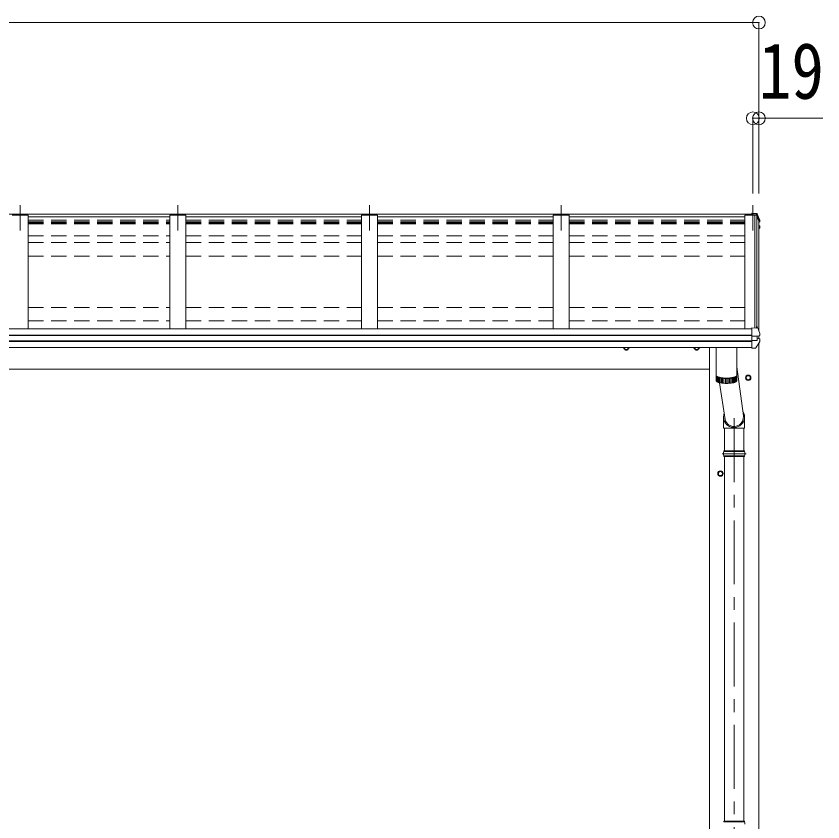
# Model space of a CAD drawing. Units: millimetres at full size, sheet at 1:40; details may follow other scales. Extents: x -11243 to 11243, y -7760 to 7760.
# Drawn here: x -4352 to -1826, y -2591 to -68 of the extents above; entities that cross this region are included whole.
import ezdxf
from ezdxf.enums import TextEntityAlignment as Align

# ---------------------------------------------------------------- set-up
doc = ezdxf.new("R2010")
doc.units = ezdxf.units.MM
doc.header["$LTSCALE"] = 40
doc.header["$PDMODE"] = 32
doc.header["$PDSIZE"] = 40
doc.linetypes.add('CHAIN1', pattern=[8, 5, -1, 1, -1])
doc.linetypes.add('DASHED1', pattern=[1.8, 1.2, -0.6])
for name, color, linetype, lineweight in [('0-1_本体', 5, 'CHAIN1', 9), ('0-3_ELV2', 4, 'Continuous', 9), ('0-6_OTH_LINE', 6, 'Continuous', 9), ('0-9_OUTLINE', 7, 'Continuous', 9)]:
    doc.layers.add(name, color=color, linetype=linetype, lineweight=lineweight)
doc.styles.add('ＭＳ ゴシック', font='')
doc.styles.get('ＭＳ ゴシック').set_extended_font_data('MS Gothic')

msp = doc.modelspace()

# ---------------------------------------------------------------- linework, layer by layer
at = {"layer": '0-1_本体'}
for p, q in [((-4339.24, -659.65), (-4339.24, -738.91)), ((-3845.24, -659.65), (-3845.24, -738.91)), ((-3245.24, -659.26), (-3245.24, -738.52)), ((-2645.24, -659.26), (-2645.24, -738.52)), ((-2045.24, -659.26), (-2045.24, -738.52)), ((-2103.74, -1326.73), (-2103.74, -3771.35))]:
    msp.add_line(p, q, dxfattribs=at)
at = {"layer": '0-3_ELV2'}
for p, q in [((-7127.24, -687.54), (-2045.24, -687.54)), ((-4314.24, -690.82), (-4364.24, -690.82)), ((-4314.24, -690.82), (-4314.24, -1047.08)), ((-4314.24, -696.22), (-3870.24, -696.22)), ((-3870.24, -690.82), (-3870.24, -1047.08)), ((-3820.24, -690.82), (-3870.24, -690.82)), ((-3820.24, -690.82), (-3820.24, -1047.08)), ((-3820.24, -696.22), (-3270.24, -696.22)), ((-3270.24, -690.82), (-3270.24, -1047.08)), ((-3220.24, -690.82), (-3270.24, -690.82)), ((-3220.24, -690.82), (-3220.24, -1047.08)), ((-3220.24, -696.22), (-2670.24, -696.22)), ((-2670.24, -690.82), (-2670.24, -1047.08)), ((-2620.24, -690.82), (-2670.24, -690.82)), ((-2620.24, -690.82), (-2620.24, -1047.08)), ((-2620.24, -696.22), (-2070.24, -696.22)), ((-2070.24, -690.82), (-2070.24, -1047.08)), ((-2048.24, -684.68), (-2034.08, -685.45)), ((-2048.24, -687.53), (-2048.24, -684.68)), ((-2048.24, -687.11), (-2034.04, -687.91)), ((-2045.24, -687.53), (-2048.24, -687.53)), ((-2045.24, -687.53), (-2045.24, -690.76)), ((-2045.24, -690.82), (-2045.24, -687.54)), ((-2045.24, -689.78), (-2034.4, -690.38)), ((-2034.4, -690.76), (-2045.24, -690.76)), ((-2038.94, -1044.5), (-2038.94, -690.82)), ((-2034.4, -690.38), (-2034.04, -687.91)), ((-2034.4, -690.38), (-2034.4, -690.81)), ((-2034.34, -690.81), (-2034.26, -690.25)), ((-2034.26, -690.25), (-2034.26, -690.6)), ((-2034.04, -687.91), (-2034.04, -689.11)), ((-2034.04, -689.11), (-2032.92, -689.17)), ((-2033.24, -691.13), (-2033.24, -1039.13)), ((-2031.43, -686.66), (-2027.19, -697.27)), ((-2031.43, -690.23), (-2030.43, -692.72)), ((-2030.43, -692.72), (-2029.45, -695.21)), ((-2029.45, -695.21), (-2028.48, -697.71)), ((-2028.48, -697.71), (-2027.52, -700.22)), ((-2027.52, -700.22), (-2026.58, -702.73)), ((-2027.19, -697.27), (-2023.84, -706.21)), ((-2026.58, -702.73), (-2025.65, -705.25)), ((-2025.65, -705.25), (-2024.74, -707.77)), ((-2023.84, -706.21), (-2023.77, -706.49)), ((-2023.77, -706.49), (-2023.77, -706.55)), ((-2023.77, -706.55), (-2023.76, -706.65)), ((-2023.76, -706.65), (-2023.76, -706.71)), ((-2023.76, -706.7), (-2023.76, -710.72)), ((-2026.24, -709.37), (-2026.24, -1053.65)), ((-2026.24, -710.4), (-2025.67, -710.29)), ((-2026.24, -710.75), (-2025.67, -710.64)), ((-2024.81, -712), (-2026.24, -712.27)), ((-2026.24, -724.06), (-2025.1, -724.2)), ((-2026.24, -728.07), (-2024.41, -728.42)), ((-2025.38, -729.76), (-2026.24, -729.59)), ((-2023.53, -730.34), (-2025, -732.88)), ((-2024.74, -707.77), (-2023.84, -710.29)), ((-2023.4, -725.32), (-2023.39, -725.38)), ((-2023.39, -725.33), (-2023.37, -725.51)), ((-2023.37, -725.51), (-2023.36, -725.65)), ((-2023.36, -725.65), (-2023.36, -729.7)), ((-2025, -732.88), (-2026.24, -735.01)), ((-7124.24, -1047.08), (-2048.24, -1047.08)), ((-2048.24, -1044.04), (-2034.24, -1044.73)), ((-2048.24, -1107.52), (-2048.24, -1044.04)), ((-2034.24, -1039.08), (-2032.47, -1039.17)), ((-2034.24, -1044.73), (-2034.24, -1039.08)), ((-2031.6, -1039.79), (-2030.56, -1042.37)), ((-2030.56, -1042.37), (-2029.54, -1044.96)), ((-2029.54, -1044.96), (-2028.53, -1047.55)), ((-2028.53, -1047.55), (-2027.54, -1050.15)), ((-2027.54, -1050.15), (-2026.57, -1052.76)), ((-2026.57, -1052.76), (-2025.6, -1055.36)), ((-2025.6, -1055.36), (-2024.65, -1057.98)), ((-2024.65, -1057.98), (-2023.72, -1060.6)), ((-2023.72, -1060.6), (-2023.67, -1060.81)), ((-7124.24, -1066.6), (-2048.24, -1066.6)), ((-7124.24, -1067.5), (-2048.24, -1067.5)), ((-7124.24, -1084.74), (-2048.24, -1084.74)), ((-2048.24, -1069.36), (-2033.44, -1069.46)), ((-2048.24, -1083.22), (-2033.44, -1083.01)), ((-2032.04, -1069.39), (-2032.18, -1069.4)), ((-2031.79, -1069.36), (-2032.04, -1069.39)), ((-2031.79, -1069.36), (-2025.41, -1068.57)), ((-2031.24, -1069.3), (-2031.24, -1083.09)), ((-2031.24, -1077.08), (-2024, -1078.48)), ((-2027.01, -1068.66), (-2025.77, -1068.61)), ((-2026.24, -1068.67), (-2026.24, -1078.05)), ((-2025.77, -1068.61), (-2024.54, -1068.43)), ((-2024.53, -1068.43), (-2024.54, -1068.43)), ((-2024.53, -1068.43), (-2024.46, -1068.42)), ((-2023.67, -1060.81), (-2023.66, -1060.93)), ((-2023.66, -1067.44), (-2023.66, -1060.93)), ((-2023.19, -1085.99), (-2023.19, -1079.46)), ((-7124.24, -1086.71), (-2048.24, -1086.71)), ((-7124.24, -1104.73), (-2048.24, -1104.73)), ((-2447.73, -1108.68), (-2447.73, -1104.73)), ((-2441.23, -1112.43), (-2447.73, -1108.68)), ((-2441.23, -1112.43), (-2434.73, -1108.68)), ((-2434.73, -1108.68), (-2434.73, -1104.73)), ((-2227.74, -1108.68), (-2227.74, -1104.73)), ((-2221.24, -1112.43), (-2227.74, -1108.68)), ((-2221.24, -1112.43), (-2214.74, -1108.68)), ((-2214.74, -1108.68), (-2214.74, -1104.73)), ((-2180.74, -1104.73), (-2180.74, -4522.64)), ((-2048.24, -1107.52), (-2036.65, -1106.9)), ((-2035.86, -1106.43), (-2035.87, -1106.45)), ((-2026.74, -1092.14), (-2026.74, -4522.64)), ((-6991.74, -1172.64), (-2180.74, -1172.64)), ((-2066.24, -1196.17), (-2059.74, -1192.42)), ((-2066.24, -1203.68), (-2066.24, -1196.17)), ((-2059.74, -1207.43), (-2066.24, -1203.68)), ((-2053.24, -1196.17), (-2059.74, -1192.42)), ((-2059.74, -1207.43), (-2053.24, -1203.68)), ((-2053.24, -1203.68), (-2053.24, -1196.17)), ((-2153.24, -1496.17), (-2146.74, -1492.42)), ((-2153.24, -1503.68), (-2153.24, -1496.17)), ((-2146.74, -1507.43), (-2153.24, -1503.68)), ((-2140.24, -1496.17), (-2146.74, -1492.42)), ((-2146.74, -1507.43), (-2140.24, -1503.68)), ((-2140.24, -1503.68), (-2140.24, -1496.17))]:
    msp.add_line(p, q, dxfattribs=at)
at = {"layer": '0-3_ELV2', "linetype": 'DASHED1'}
for p, q in [((-4314.24, -706.34), (-3870.24, -706.34)), ((-3820.24, -706.34), (-3270.24, -706.34)), ((-3220.24, -706.34), (-2670.24, -706.34)), ((-2620.24, -706.34), (-2070.24, -706.34)), ((-4314.24, -711.18), (-3870.24, -711.18)), ((-4314.24, -712.72), (-3870.24, -712.72)), ((-4314.24, -714.68), (-3870.24, -714.68)), ((-4314.24, -718.45), (-3870.24, -718.45)), ((-3820.24, -711.18), (-3270.24, -711.18)), ((-3820.24, -712.72), (-3270.24, -712.72)), ((-3820.24, -714.68), (-3270.24, -714.68)), ((-3820.24, -718.45), (-3270.24, -718.45)), ((-3220.24, -711.18), (-2670.24, -711.18)), ((-3220.24, -712.72), (-2670.24, -712.72)), ((-3220.24, -714.68), (-2670.24, -714.68)), ((-3220.24, -718.45), (-2670.24, -718.45)), ((-2620.24, -711.18), (-2070.24, -711.18)), ((-2620.24, -712.72), (-2070.24, -712.72)), ((-2620.24, -714.68), (-2070.24, -714.68)), ((-2620.24, -718.45), (-2070.24, -718.45)), ((-4314.24, -755.76), (-3870.24, -755.76)), ((-3820.24, -755.76), (-3270.24, -755.76)), ((-3220.24, -755.76), (-2670.24, -755.76)), ((-2620.24, -755.76), (-2070.24, -755.76)), ((-4314.24, -776.91), (-3870.24, -776.91)), ((-3820.24, -776.91), (-3270.24, -776.91)), ((-3220.24, -776.91), (-2670.24, -776.91)), ((-2620.24, -776.91), (-2070.24, -776.91)), ((-4314.24, -819.43), (-3870.24, -819.43)), ((-3820.24, -819.43), (-3270.24, -819.43)), ((-3220.24, -819.43), (-2670.24, -819.43)), ((-2620.24, -819.43), (-2070.24, -819.43)), ((-4314.24, -979.7), (-3870.24, -979.7)), ((-3820.24, -979.7), (-3270.24, -979.7)), ((-3220.24, -979.7), (-2670.24, -979.7)), ((-2620.24, -979.7), (-2070.24, -979.7)), ((-4314.24, -1022.21), (-3870.24, -1022.21)), ((-3820.24, -1022.21), (-3270.24, -1022.21)), ((-3220.24, -1022.21), (-2670.24, -1022.21)), ((-2620.24, -1022.21), (-2070.24, -1022.21))]:
    msp.add_line(p, q, dxfattribs=at)
at = {"layer": '0-3_ELV2'}
for points in [[(-2026.24, -709.37), (-2033.36, -690.82), (-2070.24, -690.82)], [(-2033.06, -690.66), (-2034.26, -690.6), (-2034.04, -689.11)]]:
    msp.add_lwpolyline(points, dxfattribs=at)
for centre, radius in [((-2059.74, -1199.93), 8.5), ((-2059.74, -1199.93), 7.7), ((-2059.74, -1199.93), 6.5), ((-2146.74, -1499.93), 8.5), ((-2146.74, -1499.93), 7.7), ((-2146.74, -1499.93), 6.5)]:
    msp.add_circle(centre, radius, dxfattribs=at)
for centre, radius, start, end in [((-2033.66, -688.03), 2.62, 31.83445, 99.24), ((-2033.08, -690.96), 0.3, 21.99494, 87.04231), ((-2033.01, -690.87), 1.7, 22.00225, 87.0423), ((-2495.17, -877.22), 498.52, 19.56907, 21.95354), ((-2458, -481.44), 499.04, 329.90411, 330.14673), ((-2458, -481.79), 499.04, 329.90411, 330.14673), ((-2025.73, -709.99), 0.3, 280.95393, 327.06409), ((-2025.73, -710.34), 0.299, 280.88931, 19.51522), ((-2025.44, -730.05), 0.299, 330.19129, 79.12168), ((-2025.11, -726.53), 2.32, 60.30373, 87.34859), ((-2025.06, -710.72), 1.3, 280.88938, 19.44863), ((-2024.66, -725.6), 1.3, 10.02543, 80.23195), ((-2024.66, -729.7), 1.3, 330.27138, 79.1216), ((-2032.52, -1040.17), 1, 22.05378, 87.04045), ((-2030.89, -1066.74), 16.37, 265.48312, 268.58725), ((-2024.66, -1067.44), 1, 281.45361, 0), ((-2024.19, -1079.46), 0.998, 0.05121, 79.086), ((-2024.19, -1085.99), 1, 329.32149, 0), ((-2441.23, -1104.93), 8.5, 178.68472, 1.31528), ((-2441.23, -1104.93), 7.7, 178.54804, 1.45196), ((-2441.23, -1104.93), 6.5, 178.27976, 1.72024), ((-2221.24, -1104.93), 8.5, 178.68482, 1.31518), ((-2221.24, -1104.93), 7.7, 178.54815, 1.45185), ((-2221.24, -1104.93), 6.5, 178.27991, 1.72009), ((-2036.7, -1105.9), 1, 273.10735, 326.38063), ((-2418.14, -852.29), 459.05, 326.38357, 329.32444)]:
    msp.add_arc(centre, radius, start, end, dxfattribs=at)
for centre, major_axis, ratio, start_param, end_param in [((-2032.08, -1061.84), (-9.96, -2.12), 0.734427, 1.2806875, 1.4059912), ((-2032.08, -1090.62), (-9.97, 1.96), 0.736539, 4.8664216, 4.9917253), ((-2032.24, -1082.9), (-1, 0.195), 0.067217, 2.8005545, 3.1546872)]:
    msp.add_ellipse(centre, major_axis=major_axis, ratio=ratio, start_param=start_param, end_param=end_param, dxfattribs=at)
at = {"layer": '0-6_OTH_LINE'}
for p, q in [((-7146.24, -87.54), (-2026.24, -87.54)), ((-2026.24, -87.54), (-2026.24, -623.01)), ((-2045.24, -387.54), (-2026.24, -387.54)), ((-2045.24, -387.54), (-2045.24, -623.01)), ((-2026.24, -387.54), (-1826.02, -387.54)), ((-2026.24, -387.54), (-2026.24, -623.01))]:
    msp.add_line(p, q, dxfattribs=at)
for p in [(-2026.24, -87.54), (-2045.24, -387.54), (-2026.24, -387.54)]:
    msp.add_point(p, dxfattribs=at)
at = {"layer": '0-9_OUTLINE'}
for p, q in [((-2159.74, -1104.73), (-2159.74, -1192.84)), ((-2095.74, -1192.84), (-2095.74, -1104.73)), ((-2095.74, -1165.6), (-2074.08, -1318.83)), ((-2159.74, -1192.84), (-2159.73, -1192.98)), ((-2159.74, -1193.8), (-2159.74, -1209.26)), ((-2159.74, -1209.26), (-2159.73, -1209.4)), ((-2159.73, -1192.98), (-2159.62, -1193.53)), ((-2159.69, -1193.38), (-2159.73, -1193.94)), ((-2159.73, -1193.94), (-2159.62, -1194.5)), ((-2159.73, -1209.4), (-2159.62, -1209.96)), ((-2159.68, -1193.32), (-2159.69, -1193.38)), ((-2159.62, -1193.53), (-2159.37, -1194.09)), ((-2159.62, -1194.5), (-2159.37, -1195.06)), ((-2159.62, -1209.96), (-2159.37, -1210.51)), ((-2159.37, -1194.09), (-2158.97, -1194.64)), ((-2159.37, -1195.06), (-2158.97, -1195.61)), ((-2159.37, -1210.51), (-2158.97, -1211.06)), ((-2159.15, -1210.81), (-2159.15, -1195.35)), ((-2158.97, -1194.64), (-2158.43, -1195.18)), ((-2158.97, -1195.61), (-2158.43, -1196.15)), ((-2158.97, -1211.06), (-2158.43, -1211.6)), ((-2158.43, -1195.18), (-2157.74, -1195.71)), ((-2158.43, -1196.15), (-2157.74, -1196.68)), ((-2158.43, -1211.6), (-2157.74, -1212.13)), ((-2158.03, -1195.5), (-2157.59, -1195.97)), ((-2157.92, -1196.54), (-2157.92, -1212)), ((-2157.74, -1195.71), (-2156.93, -1196.23)), ((-2157.74, -1196.68), (-2156.93, -1197.2)), ((-2157.74, -1212.13), (-2156.93, -1212.65)), ((-2157.59, -1195.97), (-2156.95, -1196.49)), ((-2156.95, -1196.49), (-2156.17, -1197)), ((-2156.93, -1196.23), (-2155.97, -1196.73)), ((-2156.93, -1197.2), (-2155.97, -1197.7)), ((-2156.17, -1197), (-2155.26, -1197.49)), ((-2156.1, -1213.08), (-2156.1, -1197.63)), ((-2155.97, -1196.73), (-2154.89, -1197.22)), ((-2155.97, -1197.7), (-2154.89, -1198.18)), ((-2155.26, -1197.49), (-2154.22, -1197.97)), ((-2154.89, -1197.22), (-2153.69, -1197.68)), ((-2154.89, -1198.18), (-2153.69, -1198.65)), ((-2154.22, -1197.97), (-2153.06, -1198.43)), ((-2153.74, -1198.63), (-2153.74, -1214.08)), ((-2153.69, -1197.68), (-2152.36, -1198.12)), ((-2153.69, -1198.65), (-2152.36, -1199.09)), ((-2153.06, -1198.43), (-2151.78, -1198.87)), ((-2152.36, -1198.12), (-2150.93, -1198.54)), ((-2152.36, -1199.09), (-2150.93, -1199.51)), ((-2151.78, -1198.87), (-2150.39, -1199.28)), ((-2150.93, -1198.54), (-2149.39, -1198.93)), ((-2150.93, -1199.51), (-2149.39, -1199.9)), ((-2150.87, -1214.98), (-2150.87, -1199.52)), ((-2150.39, -1199.28), (-2148.9, -1199.67)), ((-2149.39, -1198.93), (-2147.75, -1199.3)), ((-2149.39, -1199.9), (-2147.75, -1200.26)), ((-2148.9, -1199.67), (-2147.3, -1200.03)), ((-2147.75, -1199.3), (-2146.02, -1199.63)), ((-2147.75, -1200.26), (-2146.02, -1200.6)), ((-2147.55, -1215.76), (-2147.55, -1200.3)), ((-2147.3, -1200.03), (-2145.61, -1200.36)), ((-2146.02, -1199.63), (-2144.2, -1199.94)), ((-2146.02, -1200.6), (-2144.2, -1200.9)), ((-2145.61, -1200.36), (-2143.84, -1200.66)), ((-2144.2, -1199.94), (-2142.31, -1200.21)), ((-2144.2, -1200.9), (-2142.31, -1201.18)), ((-2143.85, -1200.95), (-2143.85, -1216.41)), ((-2143.84, -1200.66), (-2142, -1200.93)), ((-2142.31, -1200.21), (-2140.36, -1200.45)), ((-2142.31, -1201.18), (-2140.36, -1201.41)), ((-2142, -1200.93), (-2140.09, -1201.16)), ((-2140.36, -1200.45), (-2138.34, -1200.65)), ((-2140.36, -1201.41), (-2138.34, -1201.62)), ((-2140.09, -1201.16), (-2138.12, -1201.36)), ((-2139.84, -1201.47), (-2139.84, -1216.92)), ((-2138.34, -1200.65), (-2136.28, -1200.82)), ((-2138.34, -1201.62), (-2136.28, -1201.78)), ((-2138.12, -1201.36), (-2136.1, -1201.53)), ((-2136.28, -1200.82), (-2134.18, -1200.95)), ((-2136.28, -1201.78), (-2134.18, -1201.91)), ((-2136.1, -1201.53), (-2134.04, -1201.66)), ((-2135.59, -1201.83), (-2135.59, -1217.28)), ((-2134.18, -1200.95), (-2132.05, -1201.04)), ((-2134.18, -1201.91), (-2132.05, -1202.01)), ((-2134.04, -1201.66), (-2131.96, -1201.75)), ((-2132.05, -1201.04), (-2129.9, -1201.1)), ((-2132.05, -1202.01), (-2129.9, -1202.07)), ((-2131.96, -1201.75), (-2129.85, -1201.81)), ((-2131.19, -1202.03), (-2131.19, -1217.49)), ((-2129.9, -1201.1), (-2127.74, -1201.12)), ((-2129.9, -1202.07), (-2127.74, -1202.08)), ((-2129.85, -1201.81), (-2127.74, -1201.83)), ((-2127.74, -1201.12), (-2125.58, -1201.1)), ((-2127.74, -1201.83), (-2125.62, -1201.81)), ((-2127.74, -1202.08), (-2125.58, -1202.07)), ((-2126.73, -1202.08), (-2126.73, -1217.53)), ((-2125.62, -1201.81), (-2123.51, -1201.75)), ((-2125.58, -1201.1), (-2123.43, -1201.04)), ((-2125.58, -1202.07), (-2123.43, -1202.01)), ((-2123.51, -1201.75), (-2121.43, -1201.66)), ((-2123.43, -1201.04), (-2121.29, -1200.95)), ((-2123.43, -1202.01), (-2121.29, -1201.91)), ((-2122.29, -1201.96), (-2122.29, -1217.41)), ((-2121.43, -1201.66), (-2119.37, -1201.53)), ((-2121.29, -1200.95), (-2119.19, -1200.82)), ((-2121.29, -1201.91), (-2119.19, -1201.78)), ((-2119.37, -1201.53), (-2117.35, -1201.36)), ((-2119.19, -1200.82), (-2117.13, -1200.65)), ((-2119.19, -1201.78), (-2117.13, -1201.62)), ((-2117.96, -1201.68), (-2117.96, -1217.14)), ((-2117.35, -1201.36), (-2115.39, -1201.16)), ((-2117.13, -1200.65), (-2115.12, -1200.45)), ((-2117.13, -1201.62), (-2115.12, -1201.41)), ((-2115.39, -1201.16), (-2113.47, -1200.93)), ((-2115.12, -1200.45), (-2113.16, -1200.21)), ((-2115.12, -1201.41), (-2113.16, -1201.18)), ((-2113.82, -1201.26), (-2113.82, -1216.71)), ((-2113.47, -1200.93), (-2111.63, -1200.66)), ((-2113.16, -1200.21), (-2111.27, -1199.94)), ((-2113.16, -1201.18), (-2111.27, -1200.9)), ((-2111.63, -1200.66), (-2109.86, -1200.36)), ((-2111.27, -1199.94), (-2109.46, -1199.63)), ((-2111.27, -1200.9), (-2109.46, -1200.6)), ((-2109.96, -1200.68), (-2109.96, -1216.14)), ((-2109.86, -1200.36), (-2108.17, -1200.03)), ((-2109.46, -1199.63), (-2107.72, -1199.3)), ((-2109.46, -1200.6), (-2107.72, -1200.26)), ((-2108.17, -1200.03), (-2106.58, -1199.67)), ((-2107.72, -1199.3), (-2106.08, -1198.93)), ((-2107.72, -1200.26), (-2106.08, -1199.9)), ((-2106.58, -1199.67), (-2105.08, -1199.28)), ((-2106.44, -1199.98), (-2106.44, -1215.43)), ((-2106.08, -1198.93), (-2104.54, -1198.54)), ((-2106.08, -1199.9), (-2104.54, -1199.51)), ((-2105.08, -1199.28), (-2103.69, -1198.87)), ((-2104.54, -1198.54), (-2103.11, -1198.12)), ((-2104.54, -1199.51), (-2103.11, -1199.09)), ((-2103.69, -1198.87), (-2102.41, -1198.43)), ((-2103.34, -1199.16), (-2103.34, -1214.61)), ((-2103.11, -1198.12), (-2101.78, -1197.68)), ((-2103.11, -1199.09), (-2101.78, -1198.65)), ((-2102.41, -1198.43), (-2101.25, -1197.97)), ((-2101.78, -1197.68), (-2100.58, -1197.22)), ((-2101.78, -1198.65), (-2100.58, -1198.18)), ((-2101.25, -1197.97), (-2100.21, -1197.49)), ((-2100.71, -1198.23), (-2100.71, -1213.69)), ((-2100.58, -1197.22), (-2099.5, -1196.73)), ((-2100.58, -1198.18), (-2099.5, -1197.7)), ((-2100.21, -1197.49), (-2099.3, -1197)), ((-2099.5, -1196.73), (-2098.55, -1196.23)), ((-2099.5, -1197.7), (-2098.55, -1197.2)), ((-2099.3, -1197), (-2098.53, -1196.49)), ((-2098.62, -1197.23), (-2098.62, -1212.69)), ((-2098.55, -1196.23), (-2097.73, -1195.71)), ((-2098.55, -1197.2), (-2097.73, -1196.68)), ((-2098.55, -1212.65), (-2097.73, -1212.13)), ((-2098.53, -1196.49), (-2097.89, -1195.97)), ((-2097.89, -1195.97), (-2097.44, -1195.5)), ((-2097.73, -1195.71), (-2097.05, -1195.18)), ((-2097.73, -1196.68), (-2097.05, -1196.15)), ((-2097.73, -1212.13), (-2097.05, -1211.6)), ((-2097.09, -1196.18), (-2097.09, -1211.64)), ((-2097.05, -1195.18), (-2096.5, -1194.64)), ((-2097.05, -1196.15), (-2096.5, -1195.61)), ((-2097.05, -1211.6), (-2096.5, -1211.06)), ((-2096.5, -1194.64), (-2096.11, -1194.09)), ((-2096.5, -1195.61), (-2096.11, -1195.06)), ((-2096.5, -1211.06), (-2096.11, -1210.51)), ((-2096.11, -1194.09), (-2095.85, -1193.53)), ((-2096.11, -1195.06), (-2095.85, -1194.5)), ((-2096.11, -1210.51), (-2095.85, -1209.96)), ((-2095.85, -1193.53), (-2095.74, -1192.98)), ((-2095.85, -1194.5), (-2095.74, -1193.94)), ((-2095.85, -1209.96), (-2095.74, -1209.4)), ((-2095.78, -1193.38), (-2095.79, -1193.32)), ((-2095.74, -1193.94), (-2095.78, -1193.38)), ((-2095.74, -1192.98), (-2095.74, -1192.84)), ((-2095.74, -1209.26), (-2095.74, -1193.8)), ((-2095.74, -1209.4), (-2095.74, -1209.26)), ((-2156.93, -1212.65), (-2155.97, -1213.15)), ((-2155.97, -1213.15), (-2154.89, -1213.64)), ((-2154.89, -1213.64), (-2153.69, -1214.1)), ((-2153.69, -1214.1), (-2152.36, -1214.54)), ((-2152.36, -1214.54), (-2150.93, -1214.96)), ((-2150.93, -1214.96), (-2149.39, -1215.36)), ((-2149.44, -1215.34), (-2132.1, -1330.48)), ((-2149.39, -1215.36), (-2147.75, -1215.72)), ((-2147.75, -1215.72), (-2146.02, -1216.05)), ((-2146.02, -1216.05), (-2144.2, -1216.36)), ((-2144.2, -1216.36), (-2142.31, -1216.63)), ((-2142.31, -1216.63), (-2140.36, -1216.87)), ((-2140.36, -1216.87), (-2138.34, -1217.07)), ((-2138.34, -1217.07), (-2136.28, -1217.24)), ((-2136.28, -1217.24), (-2134.18, -1217.37)), ((-2134.18, -1217.37), (-2132.05, -1217.46)), ((-2132.05, -1217.46), (-2129.9, -1217.52)), ((-2129.9, -1217.52), (-2127.74, -1217.54)), ((-2127.74, -1217.54), (-2125.58, -1217.52)), ((-2125.58, -1217.52), (-2123.43, -1217.46)), ((-2123.43, -1217.46), (-2121.29, -1217.37)), ((-2121.29, -1217.37), (-2119.19, -1217.24)), ((-2119.19, -1217.24), (-2117.13, -1217.07)), ((-2117.13, -1217.07), (-2115.12, -1216.87)), ((-2115.12, -1216.87), (-2113.16, -1216.63)), ((-2113.16, -1216.63), (-2111.27, -1216.36)), ((-2111.27, -1216.36), (-2109.46, -1216.05)), ((-2109.46, -1216.05), (-2107.72, -1215.72)), ((-2107.72, -1215.72), (-2106.08, -1215.36)), ((-2106.08, -1215.36), (-2104.54, -1214.96)), ((-2104.54, -1214.96), (-2103.11, -1214.54)), ((-2103.11, -1214.54), (-2101.78, -1214.1)), ((-2101.78, -1214.1), (-2100.58, -1213.64)), ((-2100.58, -1213.64), (-2099.5, -1213.15)), ((-2099.5, -1213.15), (-2098.55, -1212.65)), ((-2137.12, -1326.22), (-2137.12, -1357.81)), ((-2071.13, -1326.63), (-2071.13, -1357.81)), ((-2071.13, -1357.81), (-2137.12, -1357.81)), ((-2133.74, -1357.81), (-2133.74, -1428.68)), ((-2073.74, -1357.81), (-2073.74, -1428.68)), ((-2141.74, -1437.68), (-2065.74, -1437.68)), ((-2136.34, -1430.68), (-2071.13, -1430.68)), ((-2135.74, -1428.68), (-2135.74, -1430.68)), ((-2135.74, -1428.68), (-2071.74, -1428.68)), ((-2071.74, -1428.68), (-2071.74, -1430.68)), ((-2136.34, -1444.68), (-2071.13, -1444.68)), ((-2135.74, -1444.68), (-2135.74, -1446.68)), ((-2135.74, -1446.68), (-2071.74, -1446.68)), ((-2133.74, -1446.68), (-2133.74, -2588.65)), ((-2073.74, -1446.68), (-2073.74, -2588.65)), ((-2071.74, -1444.68), (-2071.74, -1446.68)), ((-2136.34, -2590.65), (-2071.13, -2590.65)), ((-2135.74, -2588.65), (-2071.74, -2588.65)), ((-2135.74, -2588.65), (-2135.74, -2590.65)), ((-2071.74, -2588.65), (-2071.74, -2590.65))]:
    msp.add_line(p, q, dxfattribs=at)
for centre, start, end in [((-2109.49, -1437.68), 165.38919, 194.61079), ((-2097.99, -1437.68), 0, 14.61083), ((-2097.99, -1437.68), 345.38917, 0), ((-2097.99, -2597.65), 0, 14.61083)]:
    msp.add_arc(centre, 27.75, start, end, dxfattribs=at)
for centre, major_axis, ratio, start_param, end_param in [((-2104.13, -1323.13), (-33, -3.09), 0.972144, 5.8034438, 9.8593375), ((-2104.06, -1323.12), (-2.75, 29.4), 0.995638, 1.5707963, 4.7150999)]:
    msp.add_ellipse(centre, major_axis=major_axis, ratio=ratio, start_param=start_param, end_param=end_param, dxfattribs=at)

# ---------------------------------------------------------------- texts
at = {"layer": '0-6_OTH_LINE', "color": 7, "style": 'ＭＳ ゴシック', "width": 0.85}
msp.add_text('19', height=176, dxfattribs=at).set_placement((-2026.34, -379.13), align=Align.BOTTOM_LEFT)

doc.saveas('drawing.dxf')
